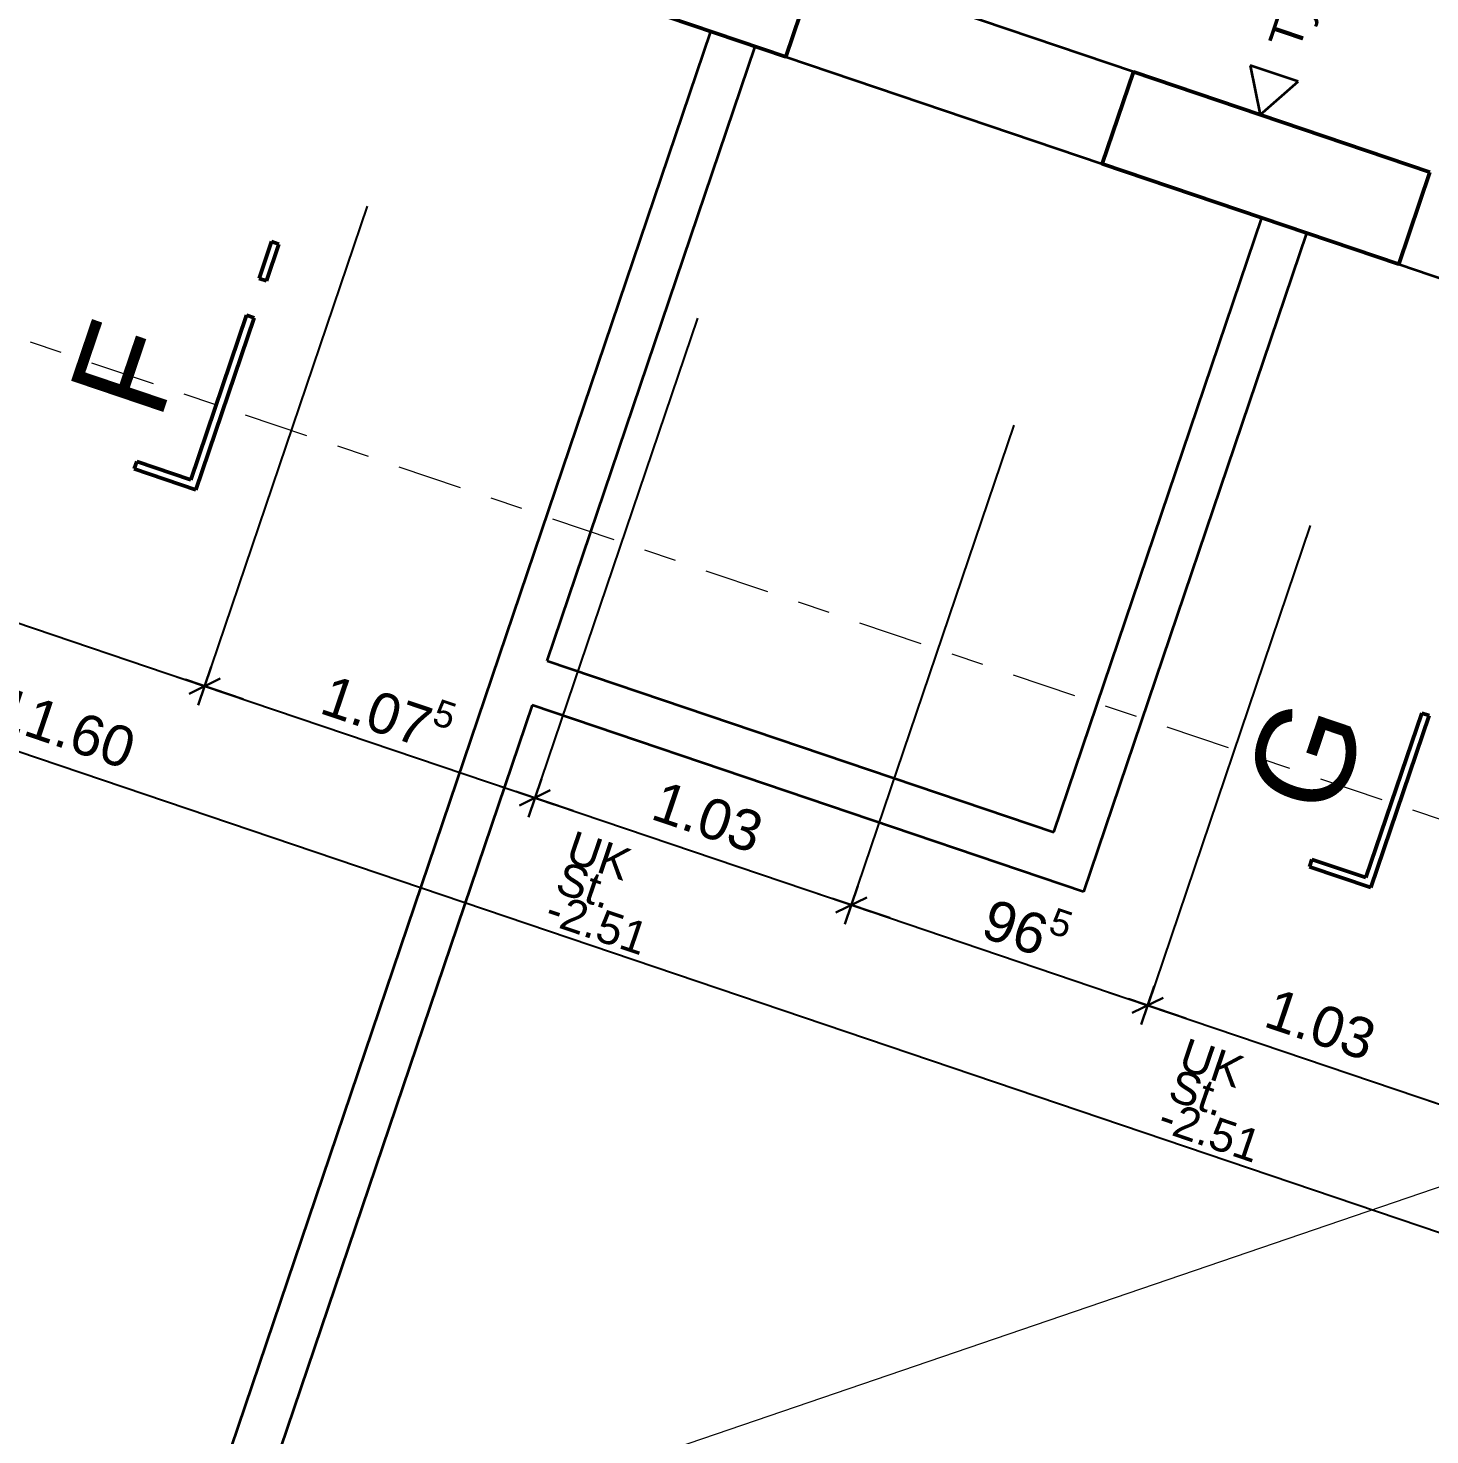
# Model space of a CAD drawing. Header units: metres. Extents: x 2661608 to 2661648.6, y 1209464.3 to 1209501.1.
# Drawn here: x 2661622.871 to 2661627.193, y 1209482.14 to 1209486.478 of the extents above; entities that cross this region are included whole.
import ezdxf

# ---------------------------------------------------------------- set-up
doc = ezdxf.new("R2010")
doc.units = ezdxf.units.M
doc.header["$PDMODE"] = 65
doc.linetypes.add('AUSGEZOGEN', pattern=[0])
doc.linetypes.add('PHANTOM2_S8', pattern=[0.3, 0.2, -0.05, 0, -0.05])
for name, color, linetype, lineweight in [('TB_641', 7, 'AUSGEZOGEN', 25), ('TB_643', 7, 'AUSGEZOGEN', 25), ('TB_649', 7, 'AUSGEZOGEN', 25)]:
    doc.layers.add(name, color=color, linetype=linetype, lineweight=lineweight)
doc.styles.add('ARIAL', font='arial.ttf')
doc.styles.add('MtXpl_Arial', font='arial.ttf')
doc.dimstyles.new('DIMSTYLE_3', dxfattribs={"dimtxt": 0.125, "dimasz": 0.125, "dimexe": 0, "dimexo": 0, "dimgap": 0.0625, "dimtad": 2, "dimdec": 3, "dimrnd": 0.005, "dimzin": 4, "dimdsep": 46, "dimtxsty": 'ARIAL', "dimblk1": 'ALL_ML_STRICH', "dimblk2": 'ALL_ML_STRICH', "dimsah": 1, "dimcen": 0, "dimclrd": 7, "dimclre": 7, "dimclrt": 7, "dimazin": 3, "dimtfac": 1, "dimtdec": 0, "dimtix": 1, "dimtmove": 2, "dimatfit": 3, "dimfxl": 0, "dimlwd": 0, "dimlwe": 25})
doc.dimstyles.new('DIMSTYLE_7', dxfattribs={"dimtxt": 0.125, "dimasz": 0.125, "dimexe": 0, "dimexo": 0, "dimgap": 0.0625, "dimtad": 2, "dimrnd": 0.005, "dimzin": 4, "dimdsep": 46, "dimtxsty": 'ARIAL', "dimblk1": 'ALL_ML_STRICH', "dimblk2": 'ALL_ML_STRICH', "dimsah": 1, "dimcen": 0, "dimclrd": 7, "dimclre": 7, "dimclrt": 7, "dimazin": 3, "dimtfac": 1, "dimtdec": 0, "dimtix": 1, "dimtmove": 2, "dimatfit": 3, "dimfxl": 0, "dimlwd": 0, "dimlwe": 25})
doc.dimstyles.new('DIMSTYLE_8', dxfattribs={"dimtxt": 0.125, "dimasz": 0.125, "dimexe": 0, "dimexo": 0, "dimgap": 0.0625, "dimtad": 2, "dimdec": 1, "dimlfac": 100, "dimrnd": 0.5, "dimzin": 4, "dimdsep": 46, "dimtxsty": 'ARIAL', "dimblk1": 'ALL_ML_STRICH', "dimblk2": 'ALL_ML_STRICH', "dimsah": 1, "dimcen": 0, "dimclrd": 7, "dimclre": 7, "dimclrt": 7, "dimazin": 3, "dimtfac": 1, "dimtdec": 0, "dimtix": 1, "dimtmove": 2, "dimatfit": 3, "dimfxl": 0, "dimlwd": 0, "dimlwe": 25})

# ---------------------------------------------------------------- blocks, each defined once
blk = doc.blocks.new('ALL_ML_STRICH')
at = {"color": 0, "linetype": 'ByBlock', "lineweight": -2}
for p, q in [((0, -0.5), (0, 0.5)), ((-1, 0), (0.5, 0)), ((-0.3, -0.3), (0.3, 0.3))]:
    blk.add_line(p, q, dxfattribs=at)
blk = doc.blocks.new('*D36')
at = {"layer": 'DEFPOINTS', "color": 7, "linetype": 'AUSGEZOGEN', "lineweight": 25, "transparency": 16777216}
for p in [(2661618.345, 1209488.7132), (2661617.4509, 1209486.0726), (2661629.3768, 1209485.1245)]:
    blk.add_point(p, dxfattribs=at)
at = {"layer": 'TB_649', "color": 7, "linetype": 'AUSGEZOGEN', "lineweight": -2, "transparency": 16777216}
for p, q in [((2661617.4509, 1209486.0726), (2661617.4509, 1209486.0726)), ((2661617.4509, 1209486.0726), (2661628.4383, 1209482.3526)), ((2661628.4383, 1209482.3526), (2661628.4383, 1209482.3526))]:
    blk.add_line(p, q, dxfattribs=at)
at = {"layer": 'TB_649', "color": 7, "linetype": 'AUSGEZOGEN', "lineweight": 25, "transparency": 16777216, "xscale": 0.125, "yscale": 0.125, "zscale": 0.125}
for p, rotation in [((2661617.4509, 1209486.0726), 161.2952435380497), ((2661628.4383, 1209482.3526), 341.2952435380498)]:
    blk.add_blockref('ALL_ML_STRICH', p, dxfattribs=dict(at, rotation=rotation))
at = {"layer": 'TB_649', "color": 7, "linetype": 'AUSGEZOGEN', "lineweight": 25, "transparency": 16777216, "insert": (2661622.9856, 1209484.3198), "char_height": 0.125, "width": 0.625, "attachment_point": 5, "rotation": 341.2952, "style": 'ARIAL'}
blk.add_mtext('\\A1;{\\A1;{11.60\\H0.082500;\\S^ ;}}', dxfattribs=at)
blk = doc.blocks.new('*D41')
at = {"layer": 'DEFPOINTS', "color": 7, "linetype": 'AUSGEZOGEN', "lineweight": 25, "transparency": 16777216}
for p in [(2661622.219, 1209487.4016), (2661624.1891, 1209486.7345), (2661621.4452, 1209485.1162)]:
    blk.add_point(p, dxfattribs=at)
at = {"layer": 'TB_649', "color": 7, "linetype": 'AUSGEZOGEN', "lineweight": -2, "transparency": 16777216}
for p, q in [((2661621.9462, 1209486.596), (2661621.4452, 1209485.1162)), ((2661623.9163, 1209485.9289), (2661623.4153, 1209484.4491)), ((2661621.4452, 1209485.1162), (2661623.4153, 1209484.4491))]:
    blk.add_line(p, q, dxfattribs=at)
at = {"layer": 'TB_649', "color": 7, "linetype": 'AUSGEZOGEN', "lineweight": 25, "transparency": 16777216, "xscale": 0.125, "yscale": 0.125, "zscale": 0.125}
for p, rotation in [((2661621.4452, 1209485.1162), 161.2952432638242), ((2661623.4153, 1209484.4491), 341.2952432638242)]:
    blk.add_blockref('ALL_ML_STRICH', p, dxfattribs=dict(at, rotation=rotation))
at = {"layer": 'TB_649', "color": 7, "linetype": 'AUSGEZOGEN', "lineweight": 25, "transparency": 16777216, "insert": (2661622.4755, 1209484.8884), "char_height": 0.125, "width": 0.5, "attachment_point": 5, "rotation": 341.2952, "style": 'ARIAL'}
blk.add_mtext('\\A1;{\\A1;{2.08\\H0.082500;\\S^ ;}}', dxfattribs=at)
at = {"layer": 'TB_649', "color": 7, "linetype": 'AUSGEZOGEN', "lineweight": 25, "transparency": 16777216, "insert": (2661622.0644, 1209484.8484), "char_height": 0.1, "width": 0.005, "attachment_point": 1, "rotation": 341.2952, "line_spacing_factor": 0.60241, "style": 'ARIAL'}
blk.add_mtext('UK St. -2.51', dxfattribs=at)
blk = doc.blocks.new('*D42')
at = {"layer": 'DEFPOINTS', "color": 7, "linetype": 'AUSGEZOGEN', "lineweight": 25, "transparency": 16777216}
for p in [(2661624.1891, 1209486.7345), (2661625.2073, 1209486.3898), (2661623.4153, 1209484.4491)]:
    blk.add_point(p, dxfattribs=at)
at = {"layer": 'TB_649', "color": 7, "linetype": 'AUSGEZOGEN', "lineweight": -2, "transparency": 16777216}
for p, q in [((2661623.9163, 1209485.9289), (2661623.4153, 1209484.4491)), ((2661624.9346, 1209485.5842), (2661624.4336, 1209484.1044)), ((2661623.4153, 1209484.4491), (2661624.4336, 1209484.1044))]:
    blk.add_line(p, q, dxfattribs=at)
at = {"layer": 'TB_649', "color": 7, "linetype": 'AUSGEZOGEN', "lineweight": 25, "transparency": 16777216, "xscale": 0.125, "yscale": 0.125, "zscale": 0.125}
for p, rotation in [((2661623.4153, 1209484.4491), 161.2952432638242), ((2661624.4336, 1209484.1044), 341.2952432638242)]:
    blk.add_blockref('ALL_ML_STRICH', p, dxfattribs=dict(at, rotation=rotation))
at = {"layer": 'TB_649', "color": 7, "linetype": 'AUSGEZOGEN', "lineweight": 25, "transparency": 16777216, "insert": (2661623.9818, 1209484.3784), "char_height": 0.125, "width": 0.625, "attachment_point": 5, "rotation": 341.2952, "style": 'ARIAL'}
blk.add_mtext('\\A1;{\\A1;{1.07\\H0.082500;\\S5^ ;}}', dxfattribs=at)
blk = doc.blocks.new('*D43')
at = {"layer": 'DEFPOINTS', "color": 7, "linetype": 'AUSGEZOGEN', "lineweight": 25, "transparency": 16777216}
for p in [(2661625.2073, 1209486.3898), (2661626.1829, 1209486.0595), (2661624.4336, 1209484.1044)]:
    blk.add_point(p, dxfattribs=at)
at = {"layer": 'TB_649', "color": 7, "linetype": 'AUSGEZOGEN', "lineweight": -2, "transparency": 16777216}
for p, q in [((2661624.9346, 1209485.5842), (2661624.4336, 1209484.1044)), ((2661625.9102, 1209485.2539), (2661625.4092, 1209483.7741)), ((2661624.4336, 1209484.1044), (2661625.4092, 1209483.7741))]:
    blk.add_line(p, q, dxfattribs=at)
at = {"layer": 'TB_649', "color": 7, "linetype": 'AUSGEZOGEN', "lineweight": 25, "transparency": 16777216, "xscale": 0.125, "yscale": 0.125, "zscale": 0.125}
for p, rotation in [((2661624.4336, 1209484.1044), 161.2952432638242), ((2661625.4092, 1209483.7741), 341.2952432638242)]:
    blk.add_blockref('ALL_ML_STRICH', p, dxfattribs=dict(at, rotation=rotation))
at = {"layer": 'TB_649', "color": 7, "linetype": 'AUSGEZOGEN', "lineweight": 25, "transparency": 16777216, "insert": (2661624.9667, 1209484.045), "char_height": 0.125, "width": 0.5, "attachment_point": 5, "rotation": 341.2952, "style": 'ARIAL'}
blk.add_mtext('\\A1;{\\A1;{1.03\\H0.082500;\\S^ ;}}', dxfattribs=at)
at = {"layer": 'TB_649', "color": 7, "linetype": 'AUSGEZOGEN', "lineweight": 25, "transparency": 16777216, "insert": (2661624.5555, 1209484.0049), "char_height": 0.1, "width": 0.005, "attachment_point": 1, "rotation": 341.2952, "line_spacing_factor": 0.60241, "style": 'ARIAL'}
blk.add_mtext('UK St. -2.51', dxfattribs=at)
blk = doc.blocks.new('*D44')
at = {"layer": 'DEFPOINTS', "color": 7, "linetype": 'AUSGEZOGEN', "lineweight": 25, "transparency": 16777216}
for p in [(2661626.1829, 1209486.0595), (2661627.097, 1209485.75), (2661625.4092, 1209483.7741)]:
    blk.add_point(p, dxfattribs=at)
at = {"layer": 'TB_649', "color": 7, "linetype": 'AUSGEZOGEN', "lineweight": -2, "transparency": 16777216}
for p, q in [((2661625.9102, 1209485.2539), (2661625.4092, 1209483.7741)), ((2661626.8242, 1209484.9444), (2661626.3232, 1209483.4646)), ((2661625.4092, 1209483.7741), (2661626.3232, 1209483.4646))]:
    blk.add_line(p, q, dxfattribs=at)
at = {"layer": 'TB_649', "color": 7, "linetype": 'AUSGEZOGEN', "lineweight": 25, "transparency": 16777216, "xscale": 0.125, "yscale": 0.125, "zscale": 0.125}
for p, rotation in [((2661625.4092, 1209483.7741), 161.2952432638242), ((2661626.3232, 1209483.4646), 341.2952432638242)]:
    blk.add_blockref('ALL_ML_STRICH', p, dxfattribs=dict(at, rotation=rotation))
at = {"layer": 'TB_649', "color": 7, "linetype": 'AUSGEZOGEN', "lineweight": 25, "transparency": 16777216, "insert": (2661625.9511, 1209483.7116), "char_height": 0.125, "width": 0.5, "attachment_point": 5, "rotation": 341.2952, "style": 'ARIAL'}
blk.add_mtext('\\A1;{\\A1;{96\\H0.082500;\\S5^ ;}}', dxfattribs=at)
blk = doc.blocks.new('*D45')
at = {"layer": 'DEFPOINTS', "color": 7, "linetype": 'AUSGEZOGEN', "lineweight": 25, "transparency": 16777216}
for p in [(2661627.097, 1209485.75), (2661628.0725, 1209485.4197), (2661626.3232, 1209483.4646)]:
    blk.add_point(p, dxfattribs=at)
at = {"layer": 'TB_649', "color": 7, "linetype": 'AUSGEZOGEN', "lineweight": -2, "transparency": 16777216}
for p, q in [((2661626.8242, 1209484.9444), (2661626.3232, 1209483.4646)), ((2661627.7998, 1209484.6141), (2661627.2988, 1209483.1343)), ((2661626.3232, 1209483.4646), (2661627.2988, 1209483.1343))]:
    blk.add_line(p, q, dxfattribs=at)
at = {"layer": 'TB_649', "color": 7, "linetype": 'AUSGEZOGEN', "lineweight": 25, "transparency": 16777216, "xscale": 0.125, "yscale": 0.125, "zscale": 0.125}
for p, rotation in [((2661626.3232, 1209483.4646), 161.2952432638242), ((2661627.2988, 1209483.1343), 341.2952432638242)]:
    blk.add_blockref('ALL_ML_STRICH', p, dxfattribs=dict(at, rotation=rotation))
at = {"layer": 'TB_649', "color": 7, "linetype": 'AUSGEZOGEN', "lineweight": 25, "transparency": 16777216, "insert": (2661626.8563, 1209483.4052), "char_height": 0.125, "width": 0.5, "attachment_point": 5, "rotation": 341.2952, "style": 'ARIAL'}
blk.add_mtext('\\A1;{\\A1;{1.03\\H0.082500;\\S^ ;}}', dxfattribs=at)
at = {"layer": 'TB_649', "color": 7, "linetype": 'AUSGEZOGEN', "lineweight": 25, "transparency": 16777216, "insert": (2661626.4451, 1209483.3652), "char_height": 0.1, "width": 0.005, "attachment_point": 1, "rotation": 341.2952, "line_spacing_factor": 0.60241, "style": 'ARIAL'}
blk.add_mtext('UK St. -2.51', dxfattribs=at)
blk = doc.blocks.new('*D185')
at = {"layer": 'DEFPOINTS', "color": 7, "linetype": 'AUSGEZOGEN', "lineweight": 25, "transparency": 16777216}
for p in [(2661635.6718, 1209484.7999), (2661626.7668, 1209477.4157), (2661630.8304, 1209476.0399)]:
    blk.add_point(p, dxfattribs=at)
at = {"layer": 'TB_649', "color": 7, "linetype": 'AUSGEZOGEN', "lineweight": -2, "transparency": 16777216}
for p, q in [((2661630.8304, 1209476.0399), (2661633.9892, 1209485.3696)), ((2661634.7239, 1209485.1209), (2661633.9892, 1209485.3696)), ((2661628.4235, 1209476.8548), (2661630.8304, 1209476.0399))]:
    blk.add_line(p, q, dxfattribs=at)
at = {"layer": 'TB_649', "color": 7, "linetype": 'AUSGEZOGEN', "lineweight": 25, "transparency": 16777216, "xscale": 0.125, "yscale": 0.125, "zscale": 0.125}
for p, rotation in [((2661633.9892, 1209485.3696), 71.29524323118135), ((2661630.8304, 1209476.0399), 251.2952432311813)]:
    blk.add_blockref('ALL_ML_STRICH', p, dxfattribs=dict(at, rotation=rotation))
at = {"layer": 'TB_649', "color": 7, "linetype": 'AUSGEZOGEN', "lineweight": 25, "transparency": 16777216, "insert": (2661632.304, 1209480.7496), "char_height": 0.125, "width": 0.5, "attachment_point": 5, "rotation": 71.2952, "style": 'ARIAL'}
blk.add_mtext('\\A1;{\\A1;{9.85\\H0.082500;\\S^ ;}}', dxfattribs=at)
blk = doc.blocks.new('*D293')
at = {"layer": 'DEFPOINTS', "color": 7, "linetype": 'AUSGEZOGEN', "lineweight": 25, "transparency": 16777216}
for p in [(2661627.4042, 1209487.5463), (2661628.8629, 1209487.0525), (2661627.1428, 1209486.7741)]:
    blk.add_point(p, dxfattribs=at)
at = {"layer": 'TB_649', "color": 7, "linetype": 'AUSGEZOGEN', "lineweight": -2, "transparency": 16777216}
for p, q in [((2661627.3434, 1209487.3667), (2661627.1428, 1209486.7741)), ((2661628.8021, 1209486.8728), (2661628.6015, 1209486.2803)), ((2661627.1428, 1209486.7741), (2661628.6015, 1209486.2803))]:
    blk.add_line(p, q, dxfattribs=at)
at = {"layer": 'TB_649', "color": 7, "linetype": 'AUSGEZOGEN', "lineweight": 25, "transparency": 16777216, "xscale": 0.125, "yscale": 0.125, "zscale": 0.125}
for p, rotation in [((2661627.1428, 1209486.7741), 161.2952432375796), ((2661628.6015, 1209486.2803), 341.2952432375796)]:
    blk.add_blockref('ALL_ML_STRICH', p, dxfattribs=dict(at, rotation=rotation))
at = {"layer": 'TB_649', "color": 7, "linetype": 'AUSGEZOGEN', "lineweight": 25, "transparency": 16777216, "insert": (2661627.9177, 1209486.6328), "char_height": 0.125, "width": 0.5, "attachment_point": 5, "rotation": 341.2952, "style": 'ARIAL'}
blk.add_mtext('\\A1;{\\A1;{1.54\\H0.082500;\\S^ ;}}', dxfattribs=at)
at = {"layer": 'TB_649', "color": 7, "linetype": 'AUSGEZOGEN', "lineweight": 25, "transparency": 16777216, "insert": (2661627.4973, 1209486.5959), "char_height": 0.1, "width": 0.005, "attachment_point": 1, "rotation": 341.2952, "line_spacing_factor": 0.60241, "style": 'ARIAL'}
blk.add_mtext('UK St. -2.00', dxfattribs=at)

msp = doc.modelspace()

# ---------------------------------------------------------------- linework, layer by layer
at = {"layer": 'TB_641', "color": 7, "linetype": 'AUSGEZOGEN', "lineweight": 50, "transparency": 33554687}
for p, q in [((2661624.1891, 1209486.7345), (2661625.2073, 1209486.3898)), ((2661625.2073, 1209486.3898), (2661625.3035, 1209486.6739)), ((2661626.1829, 1209486.0595), (2661626.2791, 1209486.3436)), ((2661627.1932, 1209486.0341), (2661626.2791, 1209486.3436)), ((2661626.1829, 1209486.0595), (2661627.097, 1209485.75)), ((2661627.1932, 1209486.0341), (2661627.097, 1209485.75))]:
    msp.add_line(p, q, dxfattribs=at)
at = {"layer": 'TB_641', "color": 7, "linetype": 'AUSGEZOGEN', "lineweight": 35, "transparency": 33554687}
for p, q in [((2661626.2791, 1209486.3436), (2661625.3035, 1209486.6739)), ((2661624.9753, 1209486.4683), (2661621.8004, 1209477.0912)), ((2661624.4712, 1209484.5275), (2661625.1126, 1209486.4218)), ((2661625.2073, 1209486.3898), (2661626.1829, 1209486.0595)), ((2661626.7866, 1209486.3135), (2661626.6393, 1209486.3634)), ((2661626.6393, 1209486.3634), (2661626.6699, 1209486.2113)), ((2661626.6699, 1209486.2113), (2661626.7866, 1209486.3135)), ((2661626.0341, 1209483.9983), (2661626.6755, 1209485.8927)), ((2661626.6755, 1209485.8927), (2661626.6991, 1209485.8847)), ((2661626.8128, 1209485.8462), (2661626.1249, 1209483.8145)), ((2661627.097, 1209485.75), (2661628.0725, 1209485.4197)), ((2661624.4712, 1209484.5275), (2661626.0341, 1209483.9983)), ((2661624.4247, 1209484.3901), (2661623.5412, 1209481.7806)), ((2661626.1249, 1209483.8145), (2661624.4247, 1209484.3901))]:
    msp.add_line(p, q, dxfattribs=at)
at = {"layer": 'TB_641', "color": 7, "linetype": 'AUSGEZOGEN', "lineweight": 25, "transparency": 33554687}
for p, q in [((2661624.9753, 1209486.4683), (2661625.1126, 1209486.4218)), ((2661626.6991, 1209485.8847), (2661626.8886, 1209485.8205)), ((2661626.8886, 1209485.8205), (2661626.9122, 1209485.8125))]:
    msp.add_line(p, q, dxfattribs=at)
at = {"layer": 'TB_643', "color": 7, "linetype": 'PHANTOM2_S8', "lineweight": 18, "transparency": 33554687}
msp.add_line((2661612.6477, 1209488.974), (2661644.6767, 1209478.1298), dxfattribs=at)
at = {"layer": 'TB_649', "color": 7, "linetype": 'AUSGEZOGEN', "lineweight": 18, "transparency": 33554687}
msp.add_line((2661613.1943, 1209478.1152), (2661641.4364, 1209487.7575), dxfattribs=at)
at = {"layer": 'TB_649', "color": 7, "linetype": 'AUSGEZOGEN', "lineweight": 50, "transparency": 33554687}
for p, q in [((2661623.5833, 1209485.7064), (2661623.6218, 1209485.8201)), ((2661623.6061, 1209485.6987), (2661623.6445, 1209485.8124)), ((2661623.6218, 1209485.8201), (2661623.6445, 1209485.8124)), ((2661623.6061, 1209485.6987), (2661623.5833, 1209485.7064)), ((2661623.3729, 1209485.085), (2661623.5448, 1209485.5927)), ((2661623.388, 1209485.0546), (2661623.5676, 1209485.585)), ((2661623.5448, 1209485.5927), (2661623.5676, 1209485.585)), ((2661623.1985, 1209485.1188), (2661623.2062, 1209485.1415)), ((2661623.2062, 1209485.1415), (2661623.3729, 1209485.085)), ((2661623.1985, 1209485.1188), (2661623.388, 1209485.0546)), ((2661626.996, 1209483.8584), (2661627.1679, 1209484.3661)), ((2661627.0111, 1209483.8279), (2661627.1907, 1209484.3584)), ((2661627.1679, 1209484.3661), (2661627.1907, 1209484.3584)), ((2661626.8216, 1209483.8921), (2661626.8293, 1209483.9148)), ((2661626.8216, 1209483.8921), (2661627.0111, 1209483.8279)), ((2661626.8293, 1209483.9148), (2661626.996, 1209483.8584))]:
    msp.add_line(p, q, dxfattribs=at)

# ---------------------------------------------------------------- texts
at = {"layer": 'TB_641', "color": 7, "style": 'MtXpl_Arial'}
msp.add_text('Typ', height=0.1, rotation=71.2952, dxfattribs=at).set_placement((2661626.7886, 1209486.4061))
at = {"layer": 'TB_649', "color": 7, "style": 'MtXpl_Arial', "width": 0.98}
for s, p in [('F', (2661623.2769, 1209485.2627)), ('G', (2661626.9, 1209484.036))]:
    msp.add_text(s, height=0.3, rotation=71.2952, dxfattribs=at).set_placement(p)

# ---------------------------------------------------------------- dimensions: what is measured, and where the dimension line sits
at = {"layer": 'TB_649', "color": 7, "linetype": 'AUSGEZOGEN', "lineweight": 25, "transparency": 33554687}
for base, p1, p2, angle, dimstyle, picture, middle in [((2661628.4383, 1209482.3526), (2661617.4509, 1209486.0726), (2661628.4383, 1209482.3526), 341.2952, 'DIMSTYLE_7', '*D36', (2661622.9856, 1209484.3198)), ((2661624.4336, 1209484.1044), (2661623.9163, 1209485.9289), (2661624.9346, 1209485.5842), 341.2952, 'DIMSTYLE_3', '*D42', (2661623.9818, 1209484.3784)), ((2661626.3232, 1209483.4646), (2661625.9102, 1209485.2539), (2661626.8242, 1209484.9444), 341.2952, 'DIMSTYLE_8', '*D44', (2661625.9511, 1209483.7116)), ((2661633.9892, 1209485.3696), (2661628.4235, 1209476.8548), (2661634.7239, 1209485.1209), 71.2952, 'DIMSTYLE_7', '*D185', (2661632.304, 1209480.7496))]:
    dim = msp.add_linear_dim(base=base, p1=p1, p2=p2, angle=angle, dimstyle=dimstyle, override={"dimpost": '<>', "dimclrd": 7, "dimclre": 7, "dimclrt": 7, "dimlwd": 0, "dimlwe": 25}, dxfattribs=at)
    dim.commit()
    dim.dimension.update_dxf_attribs({"geometry": picture, "text_midpoint": middle, "dimtype": 160})
for base, p1, p2, text, picture, middle in [((2661628.6015, 1209486.2803), (2661627.3434, 1209487.3667), (2661628.8021, 1209486.8728), '<>\\XUK St. -2.00', '*D293', (2661627.9177, 1209486.6328)), ((2661623.4153, 1209484.4491), (2661621.9462, 1209486.596), (2661623.9163, 1209485.9289), '<>\\XUK St. -2.51', '*D41', (2661622.4755, 1209484.8884)), ((2661625.4092, 1209483.7741), (2661624.9346, 1209485.5842), (2661625.9102, 1209485.2539), '<>\\XUK St. -2.51', '*D43', (2661624.9667, 1209484.045)), ((2661627.2988, 1209483.1343), (2661626.8242, 1209484.9444), (2661627.7998, 1209484.6141), '<>\\XUK St. -2.51', '*D45', (2661626.8563, 1209483.4052))]:
    dim = msp.add_linear_dim(base=base, p1=p1, p2=p2, angle=341.2952, text=text, dimstyle='DIMSTYLE_7', override={"dimpost": '<>', "dimclrd": 7, "dimclre": 7, "dimclrt": 7, "dimlwd": 0, "dimlwe": 25}, dxfattribs=at)
    dim.commit()
    dim.dimension.update_dxf_attribs({"geometry": picture, "text_midpoint": middle, "dimtype": 160})

doc.saveas('drawing.dxf')
